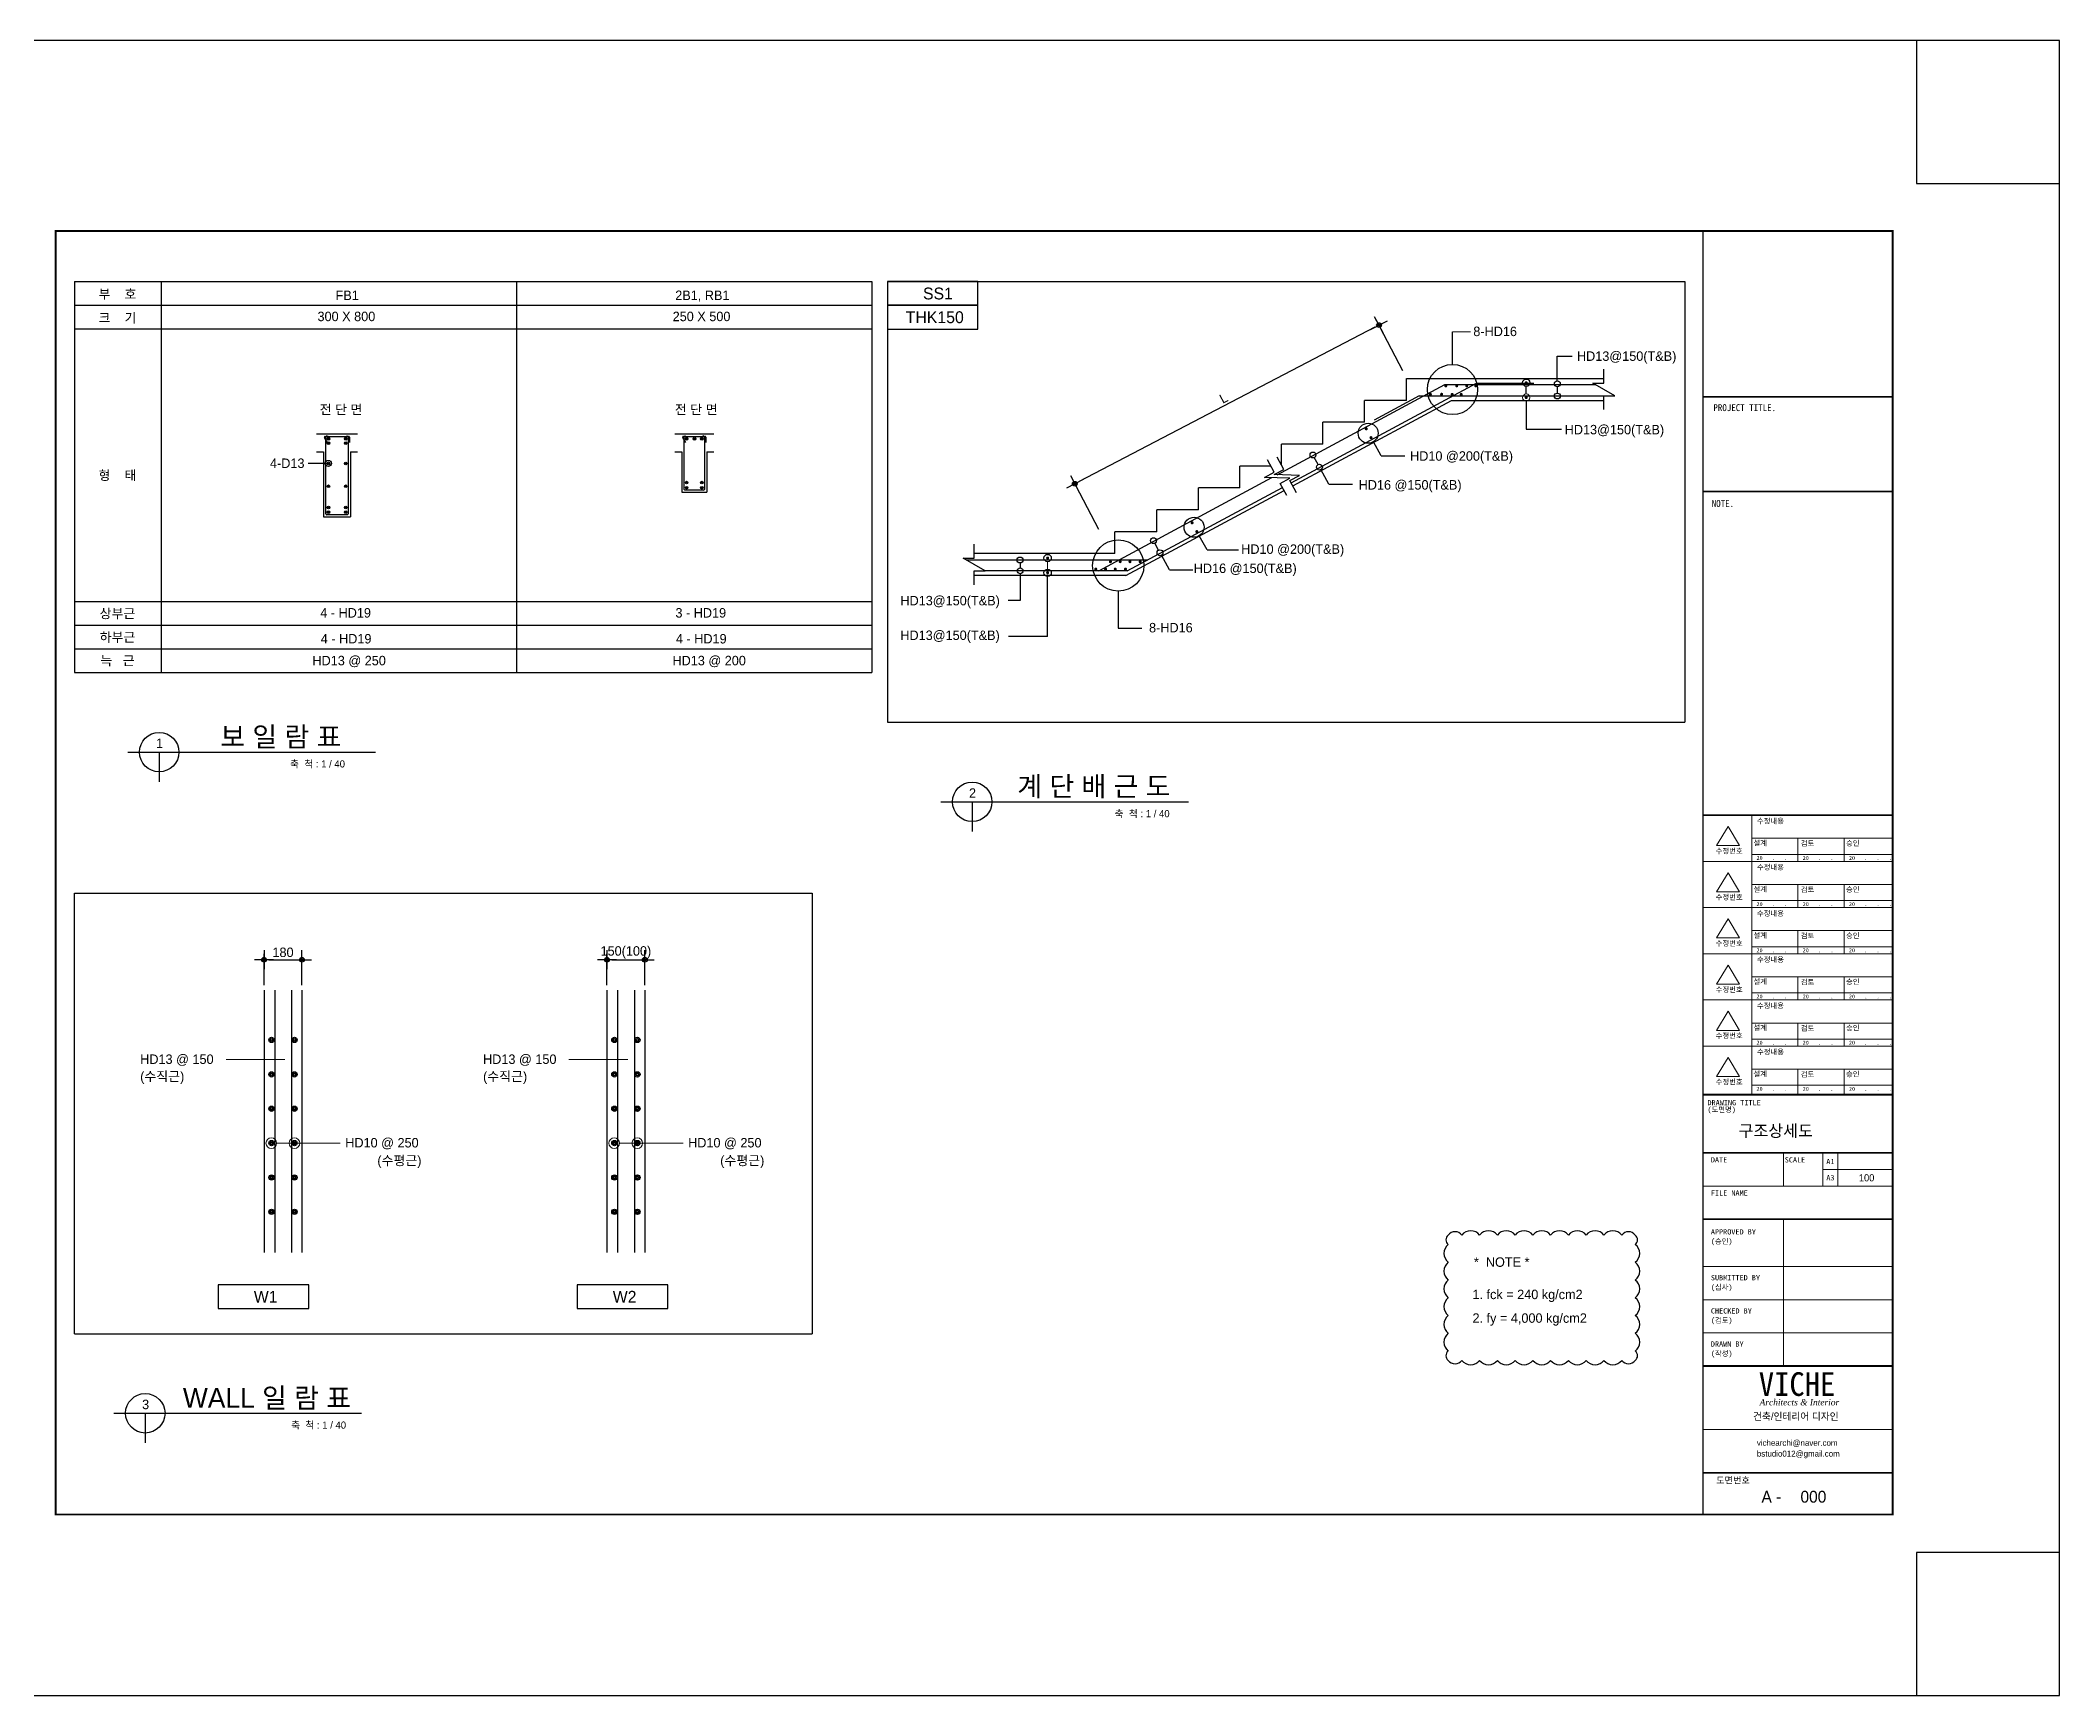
# Model space of a CAD drawing. Header units: millimetres. Extents: x 2237537 to 2823092, y 532110 to 734861.
# Drawn here: x 2496862 to 2513919, y 622998 to 636981 of the extents above; entities that cross this region are included whole.
import ezdxf
from ezdxf.enums import TextEntityAlignment as Align
from ezdxf.lldxf.tags import DXFTag

# ---------------------------------------------------------------- set-up
doc = ezdxf.new("R2010")
doc.units = ezdxf.units.MM
doc.header["$LTSCALE"] = 300
doc.header["$MEASUREMENT"] = 0
doc.layers.get('0').update_dxf_attribs({"lineweight": 0})
for name, color, linetype in [('1-CON', 2, 'Continuous'), ('1-DIM', 7, 'Continuous'), ('2-STEEL', 4, 'Continuous'), ('6FUR', 6, 'Continuous'), ('9-DTEXT', 3, 'Continuous'), ('A-SHT', 9, 'Continuous'), ('BOX-T1', 3, 'Continuous'), ('BOX-T2', 4, 'Continuous'), ('COL', 2, 'Continuous'), ('COR', 4, 'Continuous'), ('DIM', 7, 'Continuous'), ('ETC', 6, 'Continuous'), ('FOR', 4, 'Continuous'), ('FORM', 4, 'Continuous'), ('TEX', 3, 'Continuous'), ('TOIL', 6, 'Continuous'), ('WID', 4, 'Continuous'), ('도면층4', 3, 'Continuous')]:
    doc.layers.add(name, color=color, linetype=linetype)
doc.styles.add('box3', font='Expo M.ttf')
doc.styles.add('box4', font='GulimChe.ttf')
doc.styles.add('doul2', font='TIMESI.TTF')
doc.styles.add('HY울릉도L', font='Dotum.ttf')
doc.styles.add('STYLE1', font='DotumChe.ttf')
doc.styles.add('울릉도', font='Expo M.ttf')
doc.styles.add('주열', font='Dotum.ttf')
doc.styles.add('타이틀', font='H2HDRM.TTF')
tags = doc.linetypes.add('HIDDEN', pattern=[2, 1, -1]).pattern_tags.tags
tags[6:7] = [DXFTag(74, 4), DXFTag(75, 0), DXFTag(340, '0'), DXFTag(46, 1.0), DXFTag(50, 0.0), DXFTag(44, 0.0), DXFTag(45, 0.0)]
tags[4:5] = [DXFTag(74, 4), DXFTag(75, 0), DXFTag(340, '0'), DXFTag(46, 1.0), DXFTag(50, 0.0), DXFTag(44, 0.0), DXFTag(45, 0.0)]
doc.dimstyles.new('2.0', dxfattribs={"dimtxt": 2, "dimasz": 1, "dimexe": 1.25, "dimexo": 1, "dimgap": 0.5, "dimtad": 1, "dimdec": 0, "dimzin": 1, "dimdsep": 46, "dimlunit": 6, "dimtxsty": 'HY울릉도L', "dimblk1": 'Z_DOT', "dimblk2": 'Z_DOT', "dimsah": 1, "dimcen": 2.5, "dimclrd": 6, "dimclre": 6, "dimclrt": 3, "dimadec": 0, "dimazin": 0, "dimtfac": 1, "dimtdec": 0, "dimtix": 1, "dimtmove": 2, "dimatfit": 3, "dimldrblk": 'Z_DOT', "dimfxl": 1, "dimtolj": 1, "dimtzin": 1, "dimarcsym": 0})

# ---------------------------------------------------------------- blocks, each defined once
blk = doc.blocks.new('Z_DOT')
at = {"layer": 'DIM', "color": 7}
for p, q in [((-2, 0), (2, 0)), ((0, -2), (0, 2))]:
    blk.add_line(p, q, dxfattribs=at)
for radius in [0.5, 0.25]:
    blk.add_circle((0, 0), radius, dxfattribs=at)
blk = doc.blocks.new('*D1')
at = {"layer": 'DEFPOINTS', "color": 0}
for p in [(2508390, 634153), (2505600, 633235), (2505821, 632813)]:
    blk.add_point(p, dxfattribs=at)
at = {"layer": 'DIM', "color": 6, "lineweight": -2}
for p, q in [((2508134, 634557), (2505636, 633254)), ((2508372, 634189), (2508147, 634620)), ((2505802, 632848), (2505577, 633279))]:
    blk.add_line(p, q, dxfattribs=at)
at = {"layer": 'DIM', "color": 6, "lineweight": -2, "xscale": 40, "yscale": 40, "zscale": 40}
for p, rotation in [((2508170, 634576), 27.55129707887989), ((2505600, 633235), 207.5512970788799)]:
    blk.add_blockref('Z_DOT', p, dxfattribs=dict(at, rotation=rotation))
at = {"layer": 'DIM', "color": 3, "insert": (2506857, 633959), "char_height": 80, "attachment_point": 5, "rotation": 27.5513, "style": '울릉도'}
blk.add_mtext('\\A1;L', dxfattribs=at)
blk = doc.blocks.new('FORM')
for p, q in [((156736, 34982), (156736, 34282)), ((157563, 34982), (157563, 34282)), ((157883, 34982), (157883, 34282)), ((157563, 34632), (159038, 34632)), ((155038, 34282), (159038, 34282)), ((156736, 33582), (156736, 30482)), ((155038, 32582), (159038, 32582)), ((155038, 31882), (159038, 31882)), ((155038, 31182), (159038, 31182))]:
    blk.add_line(p, q)
for points in [[(155561, 41874), (155320, 41473), (155801, 41473), (155561, 41874)], [(156063, 42115), (156063, 41140)], [(156063, 41627), (159038, 41627)], [(157039, 41627), (157039, 41140)], [(158014, 41627), (158014, 41140)], [(155038, 41140), (159038, 41140)], [(155038, 41140), (159038, 41140)], [(156063, 41286), (159038, 41286)], [(156063, 41140), (156063, 40164)], [(155561, 40899), (155320, 40497), (155801, 40497), (155561, 40899)], [(156063, 40652), (159038, 40652)], [(157039, 40652), (157039, 40164)], [(158014, 40652), (158014, 40164)], [(155038, 40164), (159038, 40164)], [(155038, 40164), (159038, 40164)], [(156063, 40311), (159038, 40311)], [(156063, 40164), (156063, 39189)], [(155561, 39924), (155320, 39522), (155801, 39522), (155561, 39924)], [(156063, 39677), (159038, 39677)], [(157039, 39677), (157039, 39189)], [(158014, 39677), (158014, 39189)], [(156063, 39335), (159038, 39335)], [(155038, 39189), (159038, 39189)], [(155038, 39189), (159038, 39189)], [(155561, 38948), (155320, 38547), (155801, 38547), (155561, 38948)], [(156063, 39189), (156063, 38214)], [(156063, 38702), (159038, 38702)], [(157039, 38702), (157039, 38214)], [(158014, 38702), (158014, 38214)], [(155038, 38214), (159038, 38214)], [(155038, 38214), (159038, 38214)], [(155561, 37973), (155320, 37571), (155801, 37571), (155561, 37973)], [(156063, 38360), (159038, 38360)], [(156063, 38214), (156063, 37239)], [(156063, 37726), (159038, 37726)], [(157039, 37726), (157039, 37239)], [(158014, 37726), (158014, 37239)], [(155038, 37239), (159038, 37239)], [(155038, 37239), (159038, 37239)], [(156063, 37385), (159038, 37385)], [(156063, 37239), (156063, 36213)], [(155561, 36998), (155320, 36596), (155801, 36596), (155561, 36998)], [(156063, 36751), (159038, 36751)], [(157039, 36751), (157039, 36213)], [(158014, 36751), (158014, 36213)], [(156063, 36410), (159038, 36410)], [(155038, 29140), (159038, 29140)]]:
    blk.add_lwpolyline(points)
at = {"layer": 'A-SHT'}
blk.add_lwpolyline([(157038, 42115), (159038, 42115)], dxfattribs=at)
at = {"layer": 'FORM', "flags": 128}
blk.add_lwpolyline([(162564, 26543), (159542, 26543), (159542, 23521), (162564, 23521), (162564, 58478), (159542, 58478), (159542, 55456), (162564, 55456), (162564, 58478), (115719, 58478), (115719, 55456), (118742, 55456), (118742, 58478), (115719, 58478), (115719, 23521), (118742, 23521), (118742, 26543), (115719, 26543), (115719, 23521), (162564, 23521)], dxfattribs=at)
at = {"layer": 'FORM', "const_width": 37.8}
blk.add_lwpolyline([(120245, 27347), (120245, 54452), (159038, 54452), (159038, 27347)], close=True, dxfattribs=at)
at = {"layer": 'FORM'}
for points, const_width in [([(159038, 50952), (155038, 50952)], 37.5), ([(159038, 48952), (155038, 48952)], 37.5), ([(155038, 42115), (159038, 42115)], 37.5), ([(155038, 36213), (159038, 36213)], 37.5), ([(155038, 34982), (159038, 34982)], 37.5), ([(155038, 33582), (159038, 33582)], 37.1), ([(155038, 30482), (159038, 30482)], 37.1), ([(155038, 28225), (159038, 28225)], 37.5)]:
    blk.add_lwpolyline(points, dxfattribs=dict(at, const_width=const_width))
at = {"layer": 'BOX-T2', "style": 'box4'}
for s, height, p in [('PROJECT TITLE.', 146.29, (155914, 50649)), ('NOTE.', 146.3, (155454, 48625))]:
    blk.add_text(s, height=height, dxfattribs=at).set_placement(p, align=Align.CENTER)
for s, height, p in [('수정내용', 110.6, (156172, 41937)), ('수정번호', 110.6, (155301, 41303)), ('설계', 110.6, (156098, 41472)), ('검토', 110.6, (157097, 41464)), ('승인', 110.6, (158054, 41468)), ('20   .   .   .', 82.9, (156163, 41171)), ('수정내용', 110.6, (156172, 40962)), ('20   .   .   .', 82.9, (157138, 41171)), ('20   .   .   .', 82.9, (158114, 41171)), ('설계', 110.6, (156098, 40496)), ('검토', 110.6, (157097, 40488)), ('승인', 110.6, (158054, 40493)), ('수정번호', 110.6, (155301, 40328)), ('20   .   .   .', 82.9, (156163, 40195)), ('수정내용', 110.6, (156172, 39986)), ('20   .   .   .', 82.9, (157138, 40195)), ('20   .   .   .', 82.9, (158114, 40195)), ('수정번호', 110.6, (155301, 39353)), ('설계', 110.6, (156098, 39521)), ('20   .   .   .', 82.9, (156163, 39220)), ('검토', 110.6, (157097, 39513)), ('20   .   .   .', 82.9, (157138, 39220)), ('승인', 110.6, (158054, 39518)), ('20   .   .   .', 82.9, (158114, 39220)), ('수정내용', 110.6, (156172, 39011)), ('수정번호', 110.6, (155301, 38377)), ('설계', 110.6, (156098, 38546)), ('검토', 110.6, (157097, 38538)), ('승인', 110.6, (158054, 38542)), ('20   .   .   .', 82.9, (156163, 38245)), ('수정내용', 110.6, (156172, 38036)), ('20   .   .   .', 82.9, (157138, 38245)), ('20   .   .   .', 82.9, (158114, 38245)), ('수정번호', 110.6, (155301, 37402)), ('설계', 110.6, (156098, 37571)), ('검토', 110.6, (157097, 37563)), ('승인', 110.6, (158054, 37567)), ('20   .   .   .', 82.9, (156163, 37270)), ('수정내용', 110.6, (156172, 37061)), ('20   .   .   .', 82.9, (157138, 37270)), ('20   .   .   .', 82.9, (158114, 37270)), ('설계', 110.6, (156098, 36595)), ('검토', 110.6, (157097, 36587)), ('승인', 110.6, (158054, 36592)), ('수정번호', 110.6, (155301, 36427)), ('20   .   .   .', 82.9, (156163, 36294)), ('20   .   .   .', 82.9, (157138, 36294)), ('20   .   .   .', 82.9, (158114, 36294)), ('DRAWING TITLE', 110.59, (155127, 35989)), ('(도면명)', 110.6, (155127, 35843)), ('DATE', 110.6, (155199, 34781)), ('SCALE', 110.6, (156759, 34781)), ('A1', 110.6, (157637, 34746)), ('FILE NAME', 110.6, (155199, 34081)), ('A3', 110.6, (157637, 34402)), ('APPROVED BY', 110.59, (155199, 33260)), ('(승인)', 110.6, (155199, 33060)), ('SUBMITTED BY', 110.59, (155199, 32291)), ('(심사)', 110.6, (155199, 32091)), ('CHECKED BY', 110.6, (155199, 31591)), ('(검토)', 110.6, (155199, 31391)), ('DRAWN BY', 110.6, (155199, 30891)), ('(작성)', 110.6, (155199, 30691)), ('도면번호', 138.3, (155310, 28000))]:
    blk.add_text(s, height=height, dxfattribs=at).set_placement(p)

msp = doc.modelspace()

# ---------------------------------------------------------------- linework, layer by layer
for p, q in [((2508790.5, 634517.7), (2508942.6, 634517.7)), ((2505370.8, 632514.7), (2505370.8, 632577.1)), ((2498928, 628371.5), (2498430.4, 628371.5)), ((2501824.3, 628371.5), (2501326.6, 628371.5)), ((2498859, 627665.5), (2499394.4, 627665.5)), ((2501755.3, 627665.5), (2502290.7, 627665.5))]:
    msp.add_line(p, q)
for points in [[(2498842.4, 628371.5, 0, 22.5, 0), (2498774.9, 628371.5, 0, 0, 0), (2498817.3, 628371.5, 0, 0, 0)], [(2498981.4, 628371.5, 0, 22.5, 0), (2498913.9, 628371.5, 0, 0, 0), (2498956.3, 628371.5, 0, 0, 0)], [(2501738.7, 628371.5, 0, 22.5, 0), (2501671.2, 628371.5, 0, 0, 0), (2501713.6, 628371.5, 0, 0, 0)], [(2501877.7, 628371.5, 0, 22.5, 0), (2501810.2, 628371.5, 0, 0, 0), (2501852.6, 628371.5, 0, 0, 0)]]:
    msp.add_lwpolyline(points, format="xyseb")
for centre, radius in [((2509413.7, 633963.2), 31), ((2498812.7, 627665.5), 45), ((2499008.4, 627665.5), 45), ((2501709, 627665.5), 45), ((2501904.7, 627665.5), 45)]:
    msp.add_circle(centre, radius)
at = {"layer": '1-CON'}
for p, q in [((2508401.4, 634125.1), (2510068.6, 634125.1)), ((2508401.4, 633940.1), (2508401.4, 634125.1)), ((2507440.9, 633217.5), (2508780.9, 633940.1)), ((2508401.4, 633940.1), (2508048.1, 633940.1)), ((2508048.1, 633755.1), (2508048.1, 633940.1)), ((2508780.9, 633940.1), (2510068.6, 633940.1)), ((2499194.5, 633656.3), (2499542.2, 633656.3)), ((2502220.6, 633656.3), (2502551.3, 633656.3)), ((2508048.1, 633755.1), (2507696.7, 633755.1)), ((2507696.7, 633570.1), (2507696.7, 633755.1)), ((2499194.5, 633506.3), (2499253.9, 633506.3)), ((2499253.9, 633506.3), (2499253.9, 632956.3)), ((2499482.9, 633506.3), (2499482.9, 632956.3)), ((2499482.9, 633506.3), (2499542.2, 633506.3)), ((2502220.6, 633506.3), (2502280, 633506.3)), ((2502280, 633506.3), (2502280, 633163.3)), ((2502492, 633506.3), (2502492, 633163.3)), ((2502492, 633506.3), (2502551.3, 633506.3)), ((2507696.7, 633570.1), (2507345.4, 633570.1)), ((2507345.4, 633395.2), (2507345.4, 633570.1)), ((2506994.1, 633200.1), (2506994.1, 633385.1)), ((2507256.8, 633385.1), (2506994.1, 633385.1)), ((2502280, 633163.3), (2502492, 633163.3)), ((2506030.7, 632460.1), (2507367.9, 633178.4)), ((2506994.1, 633200.1), (2506644.6, 633200.1)), ((2506644.6, 633015.1), (2506644.6, 633200.1)), ((2507440.8, 633217.6), (2507556.9, 633279.9)), ((2506293.3, 632830.1), (2506293.3, 633015.1)), ((2506644.6, 633015.1), (2506293.3, 633015.1)), ((2499253.9, 632956.3), (2499482.9, 632956.3)), ((2506293.3, 632830.1), (2505938.6, 632830.1)), ((2505938.6, 632645.1), (2505938.6, 632830.1)), ((2505938.6, 632645.1), (2504749.3, 632645.1)), ((2506030.7, 632460.1), (2504749.3, 632460.1)), ((2498751.9, 628958.9), (2498751.9, 626741)), ((2499071.9, 628958.9), (2499071.9, 626741)), ((2501648.2, 628958.9), (2501648.2, 626741)), ((2501968.2, 628958.9), (2501968.2, 626741))]:
    msp.add_line(p, q, dxfattribs=at)
at = {"layer": '1-DIM'}
for p, q in [((2508790.5, 634244.1), (2508790.5, 634517.7)), ((2509676, 634104.8), (2509676, 634313.9)), ((2509676, 634313.9), (2509802.7, 634313.9)), ((2509413.7, 633994.2), (2509413.7, 634058.1)), ((2509676, 634055.2), (2509676, 634001.1)), ((2509413.7, 633932.2), (2509413.7, 633696.8)), ((2509413.7, 633696.8), (2509711.7, 633696.8)), ((2508188.6, 633470.7), (2508122.3, 633590.1)), ((2507655.2, 633398.2), (2507622.9, 633456.2)), ((2507747.4, 633232.2), (2507679.2, 633354.9)), ((2508188.6, 633470.7), (2508386.6, 633470.7)), ((2507747.4, 633232.2), (2507945.3, 633232.2)), ((2506717.6, 632676.8), (2506651.2, 632796.1)), ((2506308.1, 632674.6), (2506275.9, 632732.6)), ((2506400.3, 632508.7), (2506332.2, 632631.3)), ((2506717.6, 632676.8), (2506983.8, 632676.8)), ((2505138.8, 632566.5), (2505138.8, 632525.1)), ((2505138.8, 632475.6), (2505138.8, 632248)), ((2506400.3, 632508.7), (2506598.3, 632508.7)), ((2505370.8, 631945.8), (2505370.8, 632452.7)), ((2505967.5, 632328), (2505967.5, 632015.4)), ((2505138.8, 632248), (2505036.1, 632248)), ((2505370.8, 631945.8), (2505041.1, 631945.8)), ((2505967.5, 632015.4), (2506167.8, 632015.4))]:
    msp.add_line(p, q, dxfattribs=at)
at = {"layer": '1-DIM', "linetype": 'HIDDEN'}
for centre, radius in [((2508790.5, 634031.7), 212.4), ((2508078.6, 633662.3), 84.4), ((2506607.5, 632868.4), 84.4), ((2505967.5, 632544.5), 216.5)]:
    msp.add_circle(centre, radius, dxfattribs=at)
at = {"layer": '1-DIM'}
for centre, radius in [((2509413.7, 634089.1), 31), ((2509676, 634080), 24.8), ((2509676, 633976.4), 24.8), ((2507611.9, 633478.4), 24.8), ((2507666.9, 633376.4), 24.8), ((2505370.8, 632608.1), 31), ((2506264.8, 632754.8), 24.8), ((2506319.8, 632652.8), 24.8), ((2505137.6, 632591.3), 24.8), ((2505138.8, 632500.4), 24.8), ((2505370.8, 632483.7), 31)]:
    msp.add_circle(centre, radius, dxfattribs=at)
at = {"layer": '2-STEEL'}
for p, q in [((2507309.7, 633312), (2508724.9, 634075.2)), ((2507426.8, 633243.7), (2508992.4, 634084.6)), ((2508724.9, 634075.2), (2509994.9, 634075.2)), ((2508992.4, 634084.6), (2509478.7, 634084.6)), ((2508510.2, 633977.1), (2508130, 633772)), ((2508510.2, 633977.1), (2510068.6, 633977.1)), ((2499288.1, 633584.2), (2499262.1, 633625.3)), ((2499268, 633636.1), (2499467.2, 633636.1)), ((2499274.4, 632981.1), (2499274.4, 633632.2)), ((2499286.4, 633637.1), (2499308.1, 633615.4)), ((2499428.7, 633615.4), (2499450.4, 633637.1)), ((2499462.3, 633632.2), (2499462.3, 632981.1)), ((2499474.2, 633629.1), (2499474.2, 633584.2)), ((2502314.2, 633584.2), (2502288.2, 633625.3)), ((2502294.1, 633636.1), (2502476.3, 633636.1)), ((2502300.5, 633188.1), (2502300.5, 633632.2)), ((2502312.5, 633637.1), (2502334.2, 633615.4)), ((2502437.8, 633615.4), (2502459.5, 633637.1)), ((2502471.4, 633632.2), (2502471.4, 633188.1)), ((2502483.3, 633629.1), (2502483.3, 633584.2)), ((2502464.4, 633181.1), (2502307.5, 633181.1)), ((2505804.6, 632500.4), (2507264.4, 633287.6)), ((2506043, 632500.4), (2507353.8, 633204.5)), ((2499455.3, 632974.1), (2499281.4, 632974.1)), ((2506212.3, 632591.3), (2504682.5, 632591.3)), ((2506043, 632500.4), (2504839.6, 632500.4)), ((2498842, 628958.9), (2498842, 626741)), ((2498983.7, 628958.9), (2498983.7, 626741)), ((2501738.3, 628958.9), (2501738.3, 626741)), ((2501880, 628958.9), (2501880, 626741))]:
    msp.add_line(p, q, dxfattribs=at)
at = {"layer": '2-STEEL', "const_width": 12.5}
for points in [[(2508610, 633991.2, 1), (2508597, 633991.2, 1)], [(2508705.2, 633991.5, 1), (2508692.2, 633991.5, 1)], [(2508740.4, 634062.4, -1), (2508727.4, 634062.4, -1)], [(2508794.4, 633989.9, 1), (2508781.4, 633989.9, 1)], [(2508832.4, 634062.4, -1), (2508819.4, 634062.4, -1)], [(2508871.1, 633989.9, 1), (2508858.1, 633989.9, 1)], [(2508916.9, 634062.4, -1), (2508904, 634062.4, -1)], [(2508993.6, 634062.4, -1), (2508980.7, 634062.4, -1)], [(2509420.1, 634089.1, -1), (2509407.2, 634089.1, -1)], [(2509420.1, 633963.2, 1), (2509407.2, 633963.2, 1)], [(2508068.8, 633699.6, -1), (2508055.8, 633699.6, -1)], [(2508108.7, 633625.3, -1), (2508095.7, 633625.3, -1)], [(2506597.7, 632905.7, -1), (2506584.7, 632905.7, -1)], [(2506637.6, 632831.4, -1), (2506624.6, 632831.4, -1)], [(2505377.3, 632608.1, -1), (2505364.3, 632608.1, -1)], [(2505377.3, 632483.7, -1), (2505364.3, 632483.7, -1)], [(2505783.9, 632514.5, -1), (2505771, 632514.5, -1)], [(2505866.3, 632514.5, -1), (2505853.4, 632514.5, -1)], [(2505907.7, 632577.2, -1), (2505894.7, 632577.2, -1)], [(2505948.8, 632514.5, -1), (2505935.8, 632514.5, -1)], [(2505990.1, 632577.2, -1), (2505977.1, 632577.2, -1)], [(2506034.6, 632514.5, -1), (2506021.6, 632514.5, -1)], [(2506072.5, 632577.2, -1), (2506059.6, 632577.2, -1)], [(2506158.4, 632577.2, -1), (2506145.4, 632577.2, -1)]]:
    msp.add_lwpolyline(points, format="xyb", close=True, dxfattribs=at)
at = {"layer": '2-STEEL'}
for centre, radius in [((2499295.4, 633615.1), 11), ((2499295.4, 633578.1), 11), ((2499295.4, 633615.1), 9), ((2499295.4, 633578.1), 9), ((2499295.4, 633615.1), 7), ((2499295.4, 633578.1), 7), ((2499295.4, 633615.1), 5), ((2499295.4, 633578.1), 5), ((2499295.4, 633615.1), 3), ((2499295.4, 633578.1), 3), ((2499295.4, 633615.1), 1), ((2499295.4, 633578.1), 1), ((2499441.3, 633615.1), 11), ((2499441.3, 633578.1), 11), ((2499441.3, 633615.1), 9), ((2499441.3, 633578.1), 9), ((2499441.3, 633615.1), 7), ((2499441.3, 633578.1), 7), ((2499441.3, 633615.1), 5), ((2499441.3, 633578.1), 5), ((2499441.3, 633615.1), 3), ((2499441.3, 633578.1), 3), ((2499441.3, 633615.1), 1), ((2499441.3, 633578.1), 1), ((2502321.5, 633615.1), 11), ((2502321.5, 633615.1), 9), ((2502321.5, 633615.1), 7), ((2502321.5, 633615.1), 5), ((2502321.5, 633615.1), 3), ((2502321.5, 633615.1), 1), ((2502388.4, 633615.1), 11), ((2502388.4, 633615.1), 9), ((2502388.4, 633615.1), 7), ((2502388.4, 633615.1), 5), ((2502388.4, 633615.1), 3), ((2502388.4, 633615.1), 1), ((2502450.4, 633615.1), 11), ((2502450.4, 633615.1), 9), ((2502450.4, 633615.1), 7), ((2502450.4, 633615.1), 5), ((2502450.4, 633615.1), 3), ((2502450.4, 633615.1), 1), ((2499295.4, 633407.1), 11), ((2499295.4, 633407.1), 9), ((2499295.4, 633407.1), 7), ((2499295.4, 633407.1), 5), ((2499295.4, 633407.1), 3), ((2499295.4, 633407.1), 1), ((2499441.3, 633407.1), 11), ((2499441.3, 633407.1), 9), ((2499441.3, 633407.1), 7), ((2499441.3, 633407.1), 5), ((2499441.3, 633407.1), 3), ((2499441.3, 633407.1), 1), ((2499295.4, 633214.1), 11), ((2499295.4, 633214.1), 9), ((2499295.4, 633214.1), 7), ((2499295.4, 633214.1), 5), ((2499295.4, 633214.1), 3), ((2499295.4, 633214.1), 1), ((2499441.3, 633214.1), 11), ((2499441.3, 633214.1), 9), ((2499441.3, 633214.1), 7), ((2499441.3, 633214.1), 5), ((2499441.3, 633214.1), 3), ((2499441.3, 633214.1), 1), ((2502321.5, 633245.1), 11), ((2502321.5, 633202.1), 11), ((2502321.5, 633245.1), 9), ((2502321.5, 633202.1), 9), ((2502321.5, 633245.1), 7), ((2502321.5, 633202.1), 7), ((2502321.5, 633245.1), 5), ((2502321.5, 633202.1), 5), ((2502321.5, 633245.1), 3), ((2502321.5, 633202.1), 3), ((2502321.5, 633245.1), 1), ((2502321.5, 633202.1), 1), ((2502450.4, 633245.1), 11), ((2502450.4, 633202.1), 11), ((2502450.4, 633245.1), 9), ((2502450.4, 633202.1), 9), ((2502450.4, 633245.1), 7), ((2502450.4, 633202.1), 7), ((2502450.4, 633245.1), 5), ((2502450.4, 633202.1), 5), ((2502450.4, 633245.1), 3), ((2502450.4, 633202.1), 3), ((2502450.4, 633245.1), 1), ((2502450.4, 633202.1), 1), ((2499295.4, 633035.1), 11), ((2499295.4, 632995.1), 11), ((2499295.4, 633035.1), 9), ((2499295.4, 632995.1), 9), ((2499295.4, 633035.1), 7), ((2499295.4, 632995.1), 7), ((2499295.4, 633035.1), 5), ((2499295.4, 632995.1), 5), ((2499295.4, 633035.1), 3), ((2499295.4, 632995.1), 3), ((2499295.4, 633035.1), 1), ((2499295.4, 632995.1), 1), ((2499441.3, 633035.1), 11), ((2499441.3, 632995.1), 11), ((2499441.3, 633035.1), 9), ((2499441.3, 632995.1), 9), ((2499441.3, 633035.1), 7), ((2499441.3, 632995.1), 7), ((2499441.3, 633035.1), 5), ((2499441.3, 632995.1), 5), ((2499441.3, 633035.1), 3), ((2499441.3, 632995.1), 3), ((2499441.3, 633035.1), 1), ((2499441.3, 632995.1), 1), ((2498815, 628536.8), 22.5), ((2498815, 628536.8), 13.5), ((2498815, 628536.8), 9), ((2499008.9, 628536.8), 22.5), ((2499008.9, 628536.8), 13.5), ((2499008.9, 628536.8), 9), ((2501711.3, 628536.8), 22.5), ((2501711.3, 628536.8), 13.5), ((2501711.3, 628536.8), 9), ((2501905.2, 628536.8), 22.5), ((2501905.2, 628536.8), 13.5), ((2501905.2, 628536.8), 9), ((2498815, 628246.4), 22.5), ((2498815, 628246.4), 13.5), ((2498815, 628246.4), 9), ((2499008.9, 628246.4), 22.5), ((2499008.9, 628246.4), 13.5), ((2499008.9, 628246.4), 9), ((2501711.3, 628246.4), 22.5), ((2501711.3, 628246.4), 13.5), ((2501711.3, 628246.4), 9), ((2501905.2, 628246.4), 22.5), ((2501905.2, 628246.4), 13.5), ((2501905.2, 628246.4), 9), ((2498815, 627955.9), 22.5), ((2498815, 627955.9), 13.5), ((2498815, 627955.9), 9), ((2499008.9, 627955.9), 22.5), ((2499008.9, 627955.9), 13.5), ((2499008.9, 627955.9), 9), ((2501711.3, 627955.9), 22.5), ((2501711.3, 627955.9), 13.5), ((2501711.3, 627955.9), 9), ((2501905.2, 627955.9), 22.5), ((2501905.2, 627955.9), 13.5), ((2501905.2, 627955.9), 9), ((2498815, 627665.5), 22.5), ((2498815, 627665.5), 13.5), ((2499008.9, 627665.5), 22.5), ((2499008.9, 627665.5), 13.5), ((2501711.3, 627665.5), 22.5), ((2501711.3, 627665.5), 13.5), ((2501905.2, 627665.5), 22.5), ((2501905.2, 627665.5), 13.5), ((2498815, 627665.5), 9), ((2499008.9, 627665.5), 9), ((2501711.3, 627665.5), 9), ((2501905.2, 627665.5), 9), ((2498815, 627375), 22.5), ((2498815, 627375), 13.5), ((2498815, 627375), 9), ((2499008.9, 627375), 22.5), ((2499008.9, 627375), 13.5), ((2499008.9, 627375), 9), ((2501711.3, 627375), 22.5), ((2501711.3, 627375), 13.5), ((2501711.3, 627375), 9), ((2501905.2, 627375), 22.5), ((2501905.2, 627375), 13.5), ((2501905.2, 627375), 9), ((2498815, 627084.6), 22.5), ((2498815, 627084.6), 13.5), ((2498815, 627084.6), 9), ((2499008.9, 627084.6), 22.5), ((2499008.9, 627084.6), 13.5), ((2499008.9, 627084.6), 9), ((2501711.3, 627084.6), 22.5), ((2501711.3, 627084.6), 13.5), ((2501711.3, 627084.6), 9), ((2501905.2, 627084.6), 22.5), ((2501905.2, 627084.6), 13.5), ((2501905.2, 627084.6), 9)]:
    msp.add_circle(centre, radius, dxfattribs=at)
for centre, start, end in [((2499268, 633629.1), 90, 212.24879), ((2499281.4, 633632.2), 45, 180), ((2499455.3, 633632.2), 0, 135), ((2499467.2, 633629.1), 0, 90), ((2502294.1, 633629.1), 90, 212.24879), ((2502307.5, 633632.2), 45, 180), ((2502464.4, 633632.2), 0, 135), ((2502476.3, 633629.1), 0, 90), ((2502307.5, 633188.1), 180, 270), ((2502464.4, 633188.1), 270, 0), ((2499281.4, 632981.1), 180, 270), ((2499455.3, 632981.1), 270, 0)]:
    msp.add_arc(centre, 7, start, end, dxfattribs=at)
at = {"layer": '6FUR'}
for points in [[(2510068.6, 633861.5), (2510068.6, 633979.1), (2510161.1, 633979.1), (2509976.1, 634086.1), (2510068.6, 634086.1), (2510068.6, 634203.8)], [(2507391, 633135.4), (2507335.3, 633239), (2507416.8, 633282.8), (2507203.2, 633289.5), (2507284.6, 633333.3), (2507229, 633436.9)], [(2507472.4, 633158.7), (2507416.8, 633262.3), (2507498.3, 633306.1), (2507284.6, 633312.8), (2507366.1, 633356.6), (2507310.5, 633460.2)], [(2504749.3, 632381.5), (2504749.3, 632499.1), (2504841.8, 632499.1), (2504656.8, 632606.1), (2504749.3, 632606.1), (2504749.3, 632723.8)]]:
    msp.add_lwpolyline(points, dxfattribs=at)
at = {"layer": 'COR'}
for p, q in [((2497600.5, 630968.4), (2499692.9, 630968.4)), ((2497866.1, 630968.4), (2497866.1, 630718.4)), ((2504467.9, 630548.4), (2506560.2, 630548.4)), ((2504733.4, 630548.4), (2504733.4, 630298.4)), ((2497483.1, 625383.1), (2499575.5, 625383.1)), ((2497748.7, 625383.1), (2497748.7, 625133.1))]:
    msp.add_line(p, q, dxfattribs=at)
for centre in [(2497866.1, 630968.4), (2504733.4, 630548.4), (2497748.7, 625383.1)]:
    msp.add_circle(centre, 166.7, dxfattribs=at)
at = {"layer": 'DIM', "color": 6}
for p, q in [((2498751.9, 628998.9), (2498751.9, 629265.1)), ((2498791.9, 629215.1), (2499031.9, 629215.1)), ((2499071.9, 628998.9), (2499071.9, 629265.1)), ((2501648.2, 628998.9), (2501648.2, 629265.1)), ((2501688.2, 629215.1), (2501928.2, 629215.1)), ((2501968.2, 628998.9), (2501968.2, 629265.1))]:
    msp.add_line(p, q, dxfattribs=at)
at = {"layer": 'ETC'}
msp.add_lwpolyline([(2508755.2, 625830.2, 0.5), (2508869.8, 625830.2, 0.5), (2509019.8, 625830.2, 0.5), (2509169.8, 625830.2, 0.5), (2509319.8, 625830.2, 0.5), (2509469.8, 625830.2, 0.5), (2509619.8, 625830.2, 0.5), (2509769.8, 625830.2, 0.5), (2509919.8, 625830.2, 0.5), (2510069.8, 625830.2, 0.5), (2510219.8, 625830.2, 0.5), (2510334.5, 625830.2, 0.5), (2510334.5, 625830.2, 0.5), (2510334.5, 625909.1, 0.5), (2510334.5, 626059.1, 0.5), (2510334.5, 626209.1, 0.5), (2510334.5, 626359.1, 0.5), (2510334.5, 626509.1, 0.5), (2510334.5, 626659.1, 0.5), (2510334.5, 626809.1, 0.5), (2510334.5, 626888, 0.5), (2510334.5, 626888, 0.5), (2510219.8, 626888, 0.5), (2510069.8, 626888, 0.5), (2509919.8, 626888, 0.5), (2509769.8, 626888, 0.5), (2509619.8, 626888, 0.5), (2509469.8, 626888, 0.5), (2509319.8, 626888, 0.5), (2509169.8, 626888, 0.5), (2509019.8, 626888, 0.5), (2508869.8, 626888, 0.5), (2508755.2, 626888, 0.5), (2508755.2, 626888, 0.5), (2508755.2, 626809.1, 0.5), (2508755.2, 626659.1, 0.5), (2508755.2, 626509.1, 0.5), (2508755.2, 626359.1, 0.5), (2508755.2, 626209.1, 0.5), (2508755.2, 626059.1, 0.5), (2508755.2, 625909.1, 0.5), (2508755.2, 625830.2, 0.5)], format="xyb", close=True, dxfattribs=at)
at = {"layer": 'FOR'}
for p, q in [((2497150.3, 634943.2), (2503886, 634943.2)), ((2497150.3, 634943.2), (2497150.3, 631640.6)), ((2497885.9, 631640.6), (2497885.9, 634943.2)), ((2497885.9, 631640.6), (2497885.9, 634943.2)), ((2500885.9, 631640.6), (2500885.9, 634943.2)), ((2503886, 634943.2), (2503886, 631640.6)), ((2504017.7, 634943.2), (2510753.3, 634943.2)), ((2504017.7, 634943.2), (2504017.7, 631220.6)), ((2510753.3, 634943.2), (2510753.3, 631220.6)), ((2497150.3, 634743.2), (2503886, 634743.2)), ((2497150.3, 634543.2), (2503886, 634543.2)), ((2497150.3, 632240.6), (2503886, 632240.6)), ((2497150.3, 632040.6), (2503886, 632040.6)), ((2497150.3, 631840.6), (2503886, 631840.6)), ((2497150.3, 631640.6), (2503886, 631640.6)), ((2504017.7, 631220.6), (2510753.3, 631220.6)), ((2497150.3, 626055.3), (2497150.3, 629777.9)), ((2497150.3, 629777.9), (2503381, 629777.9)), ((2503381, 629777.9), (2503381, 626055.3)), ((2497150.3, 626055.3), (2503381, 626055.3))]:
    msp.add_line(p, q, dxfattribs=at)
for points in [[(2504017.7, 634742.8), (2504781.9, 634742.8), (2504781.9, 634943.2), (2504017.7, 634943.2)], [(2504017.7, 634542.4), (2504781.9, 634542.4), (2504781.9, 634742.8), (2504017.7, 634742.8)], [(2498364.9, 626267.4), (2499129.1, 626267.4), (2499129.1, 626467.8), (2498364.9, 626467.8)], [(2501397.1, 626267.4), (2502161.4, 626267.4), (2502161.4, 626467.8), (2501397.1, 626467.8)]]:
    msp.add_lwpolyline(points, close=True, dxfattribs=at)
at = {"layer": 'FORM'}
msp.add_line((2510908.6, 624528.5), (2510908.6, 635370.6), dxfattribs=at)
at = {"layer": 'WID'}
msp.add_line((2499269.5, 633407.1), (2499124, 633407.1), dxfattribs=at)
msp.add_circle((2499295.4, 633407.1), 25.9, dxfattribs=at)

# ---------------------------------------------------------------- block references
at = {"xscale": 0.3999999999068677, "yscale": 0.4000000000232831, "zscale": 0.4}
msp.add_blockref('FORM', (2448893.4, 613589.7), dxfattribs=at)
at = {"layer": 'DIM', "color": 6, "xscale": 40, "yscale": 40, "zscale": 40, "rotation": 180}
for p in [(2498751.9, 629215.1), (2501648.2, 629215.1)]:
    msp.add_blockref('Z_DOT', p, dxfattribs=at)
at = {"layer": 'DIM', "color": 6, "xscale": 40, "yscale": 40, "zscale": 40}
for p in [(2499071.9, 629215.1), (2501968.2, 629215.1)]:
    msp.add_blockref('Z_DOT', p, dxfattribs=at)

# ---------------------------------------------------------------- texts
at = {"color": 6, "style": 'STYLE1'}
msp.add_text('VICHE', height=200, dxfattribs=at).set_placement((2511377.9, 625530.1))
at = {"layer": '9-DTEXT', "style": '울릉도'}
for s, p in [('부    호', (2497513.7, 634838.3)), ('크    기', (2497513.7, 634638.3)), ('형    태', (2497513.7, 633308.8)), ('상부근', (2497513.7, 632140.6)), ('하부근', (2497513.7, 631940.6)), ('늑   근', (2497513.7, 631740.6))]:
    msp.add_text(s, height=80, dxfattribs=at).set_placement(p, align=Align.MIDDLE)
for s, p in [('FB1', (2499454, 634827.5)), ('2B1, RB1', (2502454.1, 634827.5)), ('300 X 800', (2499447.2, 634649)), ('250 X 500', (2502447.3, 634649)), ('전 단 면', (2499402, 633863.2)), ('전 단 면', (2502402.1, 633863.2))]:
    msp.add_text(s, height=80, dxfattribs=at).set_placement(p, align=Align.MIDDLE_CENTER)
for s, height, p in [('SS1', 100, (2504317.9, 634792.8)), ('THK150', 100, (2504172, 634592.4)), ('8-HD16', 80, (2508966.5, 634482.8)), ('HD13@150(T&B)', 80, (2509842, 634273.7)), ('HD13@150(T&B)', 80, (2509738.4, 633652.8)), ('HD10 @200(T&B)', 80, (2508432.3, 633430)), ('HD16 @150(T&B)', 80, (2507997.7, 633186.3)), ('HD10 @200(T&B)', 80, (2507005.9, 632643.3)), ('HD16 @150(T&B)', 80, (2506605.1, 632481.4)), ('HD13@150(T&B)', 80, (2504127, 632208.2)), ('HD13@150(T&B)', 80, (2504126.5, 631915.6)), ('8-HD16', 80, (2506227.5, 631979.9)), ('HD13 @ 150', 80, (2497705.6, 628334.4)), ('HD13 @ 150', 80, (2500601.9, 628334.4)), ('(수직근)', 80, (2497705.6, 628189)), ('(수직근)', 80, (2500601.9, 628189)), ('HD10 @ 250', 80, (2499437.7, 627628.8)), ('HD10 @ 250', 80, (2502334, 627628.8)), ('(수평근)', 80, (2499708.9, 627478.6)), ('(수평근)', 80, (2502605.1, 627478.6)), ('W1', 100, (2498665.3, 626317.4)), ('W2', 100, (2501697.4, 626317.4))]:
    msp.add_text(s, height=height, dxfattribs=at).set_placement(p)
for s, p in [('4-D13', (2498802, 633408.9)), ('4 - HD19', (2499226.7, 632145.1)), ('3 - HD19', (2502226.8, 632145.1)), ('4 - HD19', (2499230.9, 631926.3)), ('4 - HD19', (2502231, 631926.3)), ('HD13 @ 250', (2499160.6, 631741.8)), ('HD13 @ 200', (2502201.7, 631741.8))]:
    msp.add_text(s, height=80, dxfattribs=at).set_placement(p, align=Align.MIDDLE_LEFT)
at = {"layer": 'BOX-T1', "style": 'box3'}
msp.add_text('건축/인테리어 디자인', height=60, dxfattribs=at).set_placement((2511329.7, 625327))
for s, p in [('vichearchi@naver.com', (2511361.8, 625093.5)), ('bstudio012@gmail.com', (2511361.8, 625002.3))]:
    msp.add_text(s, height=50, dxfattribs=at).set_placement(p, align=Align.BOTTOM_LEFT)
at = {"layer": 'COL', "style": '타이틀'}
msp.add_text('구조상세도', height=100, dxfattribs=at).set_placement((2511207.5, 627719.2))
at = {"layer": 'DIM', "color": 3, "char_height": 80, "attachment_point": 5, "style": '울릉도'}
for s, insert in [('180', (2498911.9, 629276.8)), ('150(100)', (2501808.2, 629276.8))]:
    msp.add_mtext(s, dxfattribs=dict(at, insert=insert))
at = {"layer": 'TEX', "style": '울릉도'}
for s, height, p in [('축  척 : 1 / 40', 60.185, (2499203.4, 630870.4)), ('축  척 : 1 / 40', 60.185, (2506169.1, 630450.4)), ('*  NOTE *', 80, (2509206.2, 626660.5)), ('축  척 : 1 / 40', 60.185, (2499212.7, 625285.2))]:
    msp.add_text(s, height=height, dxfattribs=at).set_placement(p, align=Align.MIDDLE)
at = {"layer": 'TEX'}
for s, height, style, p in [('100', 60, '주열', (2512223.1, 627342.6)), ('1. fck = 240 kg/cm2', 80, '울릉도', (2508959.4, 626347.5)), ('2. fy = 4,000 kg/cm2', 80, '울릉도', (2508959.4, 626147.5)), ('A - ', 100, '주열', (2511400.7, 624628.2)), ('000', 100, '주열', (2511730.1, 624628.2))]:
    msp.add_text(s, height=height, dxfattribs=dict(at, style=style)).set_placement(p)
at = {"layer": 'TOIL', "color": 3, "style": '울릉도'}
for s, height, p in [('보 일 람 표', 166.67, (2498893.8, 631101.8)), ('1', 80, (2497868.9, 631043.2)), ('계 단 배 근 도', 166.67, (2505761.1, 630681.8)), ('2', 80, (2504736.2, 630623.2)), ('3', 80, (2497751.5, 625457.9)), ('WALL 일 람 표', 166.67, (2498776.4, 625516.5))]:
    msp.add_text(s, height=height, dxfattribs=at).set_placement(p, align=Align.MIDDLE)
at = {"layer": '도면층4', "color": 3, "style": 'doul2'}
msp.add_text('Architects & Interior', height=52.747, dxfattribs=at).set_placement((2511384.5, 625476.2), align=Align.MIDDLE_LEFT)

# ---------------------------------------------------------------- dimensions: what is measured, and where the dimension line sits
at = {"layer": 'DIM', "color": 1}
dim = msp.add_aligned_dim(p1=(2508390.4, 634153.1), p2=(2505820.8, 632812.6), distance=-476.6, text='L', dimstyle='2.0', override={"dimscale": 40, "dimtxsty": '울릉도'}, dxfattribs=at)
dim.commit()
dim.dimension.update_dxf_attribs({"geometry": '*D1', "text_midpoint": (2506857.4, 633958.6)})

doc.saveas('drawing.dxf')
